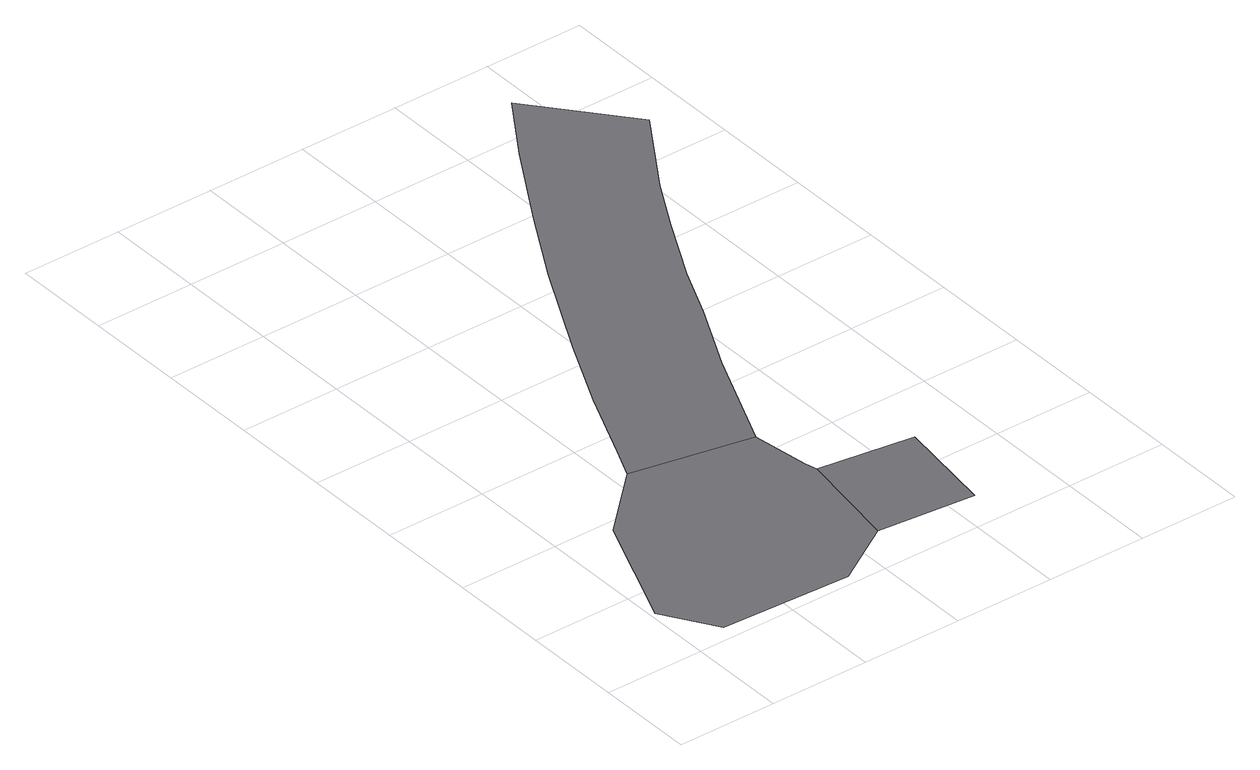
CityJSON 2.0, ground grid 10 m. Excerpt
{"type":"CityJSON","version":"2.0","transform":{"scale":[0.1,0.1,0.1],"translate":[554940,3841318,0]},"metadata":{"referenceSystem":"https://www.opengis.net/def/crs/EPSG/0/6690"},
"CityObjects":{
"road1":{"type":"Road","geometry":[{"type":"MultiSurface","lod":"1","boundaries":[[[0,1,2,3,4,5,6,7,8]]]}]},
"road2":{"type":"Road","attributes":{"RoadStructureAttribute.sectionType":"1"},"geometry":[{"type":"MultiSurface","lod":"1","boundaries":[[[9,10,6,5]]]}]},
"road3":{"type":"Road","attributes":{"RoadStructureAttribute.sectionType":"1"},"geometry":[{"type":"MultiSurface","lod":"1","boundaries":[[[11,12,13,14,15,16,17,18,19,20,21,22,23,0,8]]]}]}
},
"vertices":[
[116,247,0],[54,188,0],[5,68,0],[38,16,0],[168,10,0],[230,48,0],[247,153,0],[244,165,0],[236,223,0],
[328,39,0],[342,139,0],
[282,328,0],[317,398,0],[341,451,0],[376,517,0],[405,569,0],[459,652,0],[383,744,0],[341,681,0],[290,596,0],[248,523,0],[197,425,0],[162,352,0],[130,279,0]
]}
